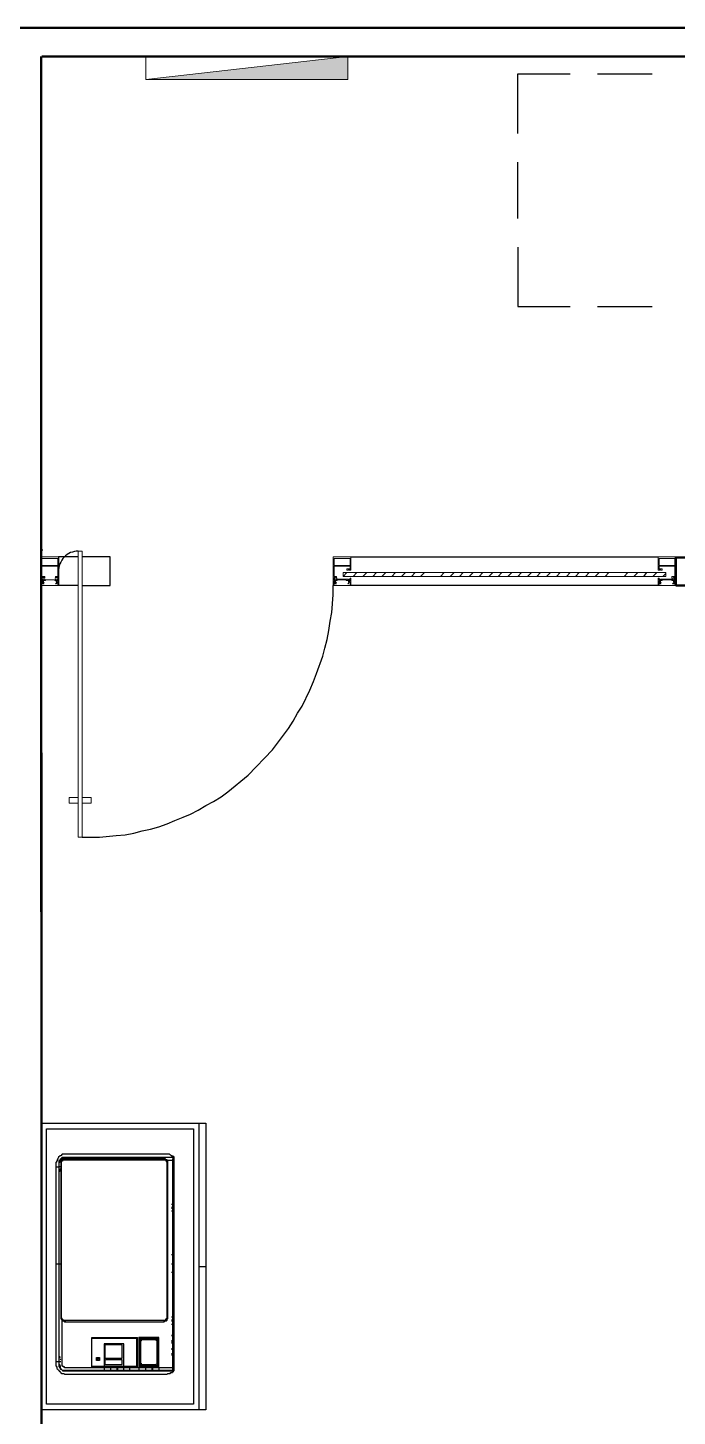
# Model space of a CAD drawing. Header units: millimetres. Extents: x -8 to 5830, y -596 to 3598.
# Drawn here: x 1677.637 to 1679.443, y 2382.145 to 2386.008 of the extents above; entities that cross this region are included whole.
import ezdxf

# ---------------------------------------------------------------- set-up
doc = ezdxf.new("R2010")
doc.units = ezdxf.units.MM
doc.layers.get('0').update_dxf_attribs({"color": 9})

msp = doc.modelspace()

# ---------------------------------------------------------------- linework, layer by layer
at = {"lineweight": 50}
for p, q in [((1682.745, 2386.008), (1677.6005, 2386.008)), ((1677.6765, 2378.5975), (1677.6743, 2385.9285)), ((1677.6743, 2385.9285), (1677.6743, 2383.5482)), ((1682.7461, 2385.9285), (1677.6765, 2385.9285)), ((1677.6743, 2385.8489), (1677.6765, 2378.5975)), ((1677.6765, 2384.5538), (1677.6765, 2384.556)), ((1682.6131, 2384.5339), (1679.4388, 2384.5339)), ((1679.4388, 2384.5339), (1679.4388, 2384.4565)), ((1679.4388, 2384.4565), (1682.6891, 2384.4565))]:
    msp.add_line(p, q, dxfattribs=at)
at = {"lineweight": 20}
for p, q in [((1677.9656, 2385.8644), (1677.9656, 2385.9285)), ((1677.9656, 2385.9285), (1678.527, 2385.9285)), ((1678.527, 2385.9285), (1677.9656, 2385.8644)), ((1678.527, 2385.9285), (1678.527, 2385.8644)), ((1678.527, 2385.8644), (1677.9656, 2385.8644)), ((1677.6743, 2384.5361), (1677.7229, 2384.5361)), ((1677.6743, 2384.5361), (1677.6743, 2384.4565)), ((1677.6765, 2384.5317), (1677.7208, 2384.5317)), ((1677.6765, 2384.5118), (1677.6765, 2384.5317)), ((1677.7208, 2384.5317), (1677.7208, 2384.5118)), ((1677.7229, 2384.4565), (1677.7229, 2384.5361)), ((1677.763, 2384.5361), (1677.7334, 2384.5361)), ((1677.7778, 2383.7559), (1677.7778, 2384.5516)), ((1677.7778, 2384.5516), (1677.7883, 2384.5516)), ((1677.7883, 2384.5516), (1677.7883, 2383.7559)), ((1678.4869, 2384.5361), (1678.5355, 2384.5361)), ((1678.4869, 2384.5361), (1678.4869, 2384.4565)), ((1678.489, 2384.5118), (1678.489, 2384.5317)), ((1678.489, 2384.5317), (1678.5334, 2384.5317)), ((1678.5334, 2384.5317), (1678.5334, 2384.5118)), ((1678.5355, 2384.5361), (1678.5355, 2384.4985)), ((1679.3902, 2384.4985), (1679.3902, 2384.5361)), ((1679.3902, 2384.5361), (1679.4388, 2384.5361)), ((1679.3924, 2384.5118), (1679.3924, 2384.5317)), ((1679.3924, 2384.5317), (1679.4367, 2384.5317)), ((1679.4367, 2384.5317), (1679.4367, 2384.5118)), ((1679.4388, 2384.5361), (1679.4388, 2384.4565)), ((1677.7208, 2384.5118), (1677.6765, 2384.5118)), ((1677.6765, 2384.4808), (1677.6765, 2384.5096)), ((1677.7208, 2384.5096), (1677.6765, 2384.5096)), ((1677.7208, 2384.4808), (1677.7208, 2384.5096)), ((1678.5334, 2384.5118), (1678.489, 2384.5118)), ((1678.489, 2384.5096), (1678.489, 2384.4808)), ((1678.5334, 2384.5096), (1678.489, 2384.5096)), ((1678.5144, 2384.4808), (1678.5144, 2384.4919)), ((1678.5144, 2384.4919), (1679.4114, 2384.4919)), ((1678.5249, 2384.4985), (1678.5249, 2384.5029)), ((1678.5249, 2384.5029), (1678.5334, 2384.5029)), ((1678.5291, 2384.4985), (1678.5249, 2384.4985)), ((1678.5334, 2384.5007), (1678.5291, 2384.5007)), ((1678.5291, 2384.5007), (1678.5291, 2384.4985)), ((1678.5355, 2384.4985), (1678.5312, 2384.4985)), ((1678.5334, 2384.5096), (1678.5334, 2384.5029)), ((1678.5334, 2384.4985), (1678.5334, 2384.5007)), ((1679.3945, 2384.4985), (1679.3902, 2384.4985)), ((1679.4367, 2384.5118), (1679.3924, 2384.5118)), ((1679.3924, 2384.5096), (1679.3924, 2384.5029)), ((1679.4367, 2384.5096), (1679.3924, 2384.5096)), ((1679.3924, 2384.5029), (1679.4008, 2384.5029)), ((1679.3966, 2384.5007), (1679.3924, 2384.5007)), ((1679.3924, 2384.5007), (1679.3924, 2384.4985)), ((1679.3966, 2384.4985), (1679.3966, 2384.5007)), ((1679.4008, 2384.4985), (1679.3966, 2384.4985)), ((1679.4008, 2384.5029), (1679.4008, 2384.4985)), ((1679.4114, 2384.4919), (1679.4114, 2384.4808)), ((1679.4367, 2384.5096), (1679.4367, 2384.4808)), ((1677.6786, 2384.4764), (1677.6743, 2384.4764)), ((1677.6743, 2384.4565), (1677.7229, 2384.4565)), ((1677.6765, 2384.4808), (1677.6849, 2384.4808)), ((1677.6828, 2384.4786), (1677.6765, 2384.4786)), ((1677.6765, 2384.4786), (1677.6765, 2384.4698)), ((1677.6807, 2384.4742), (1677.6765, 2384.4742)), ((1677.6765, 2384.4676), (1677.6786, 2384.472)), ((1677.687, 2384.4698), (1677.6765, 2384.4698)), ((1677.6765, 2384.4565), (1677.6765, 2384.4654)), ((1677.6765, 2384.4654), (1677.6786, 2384.4654)), ((1677.6786, 2384.472), (1677.6786, 2384.4742)), ((1677.6786, 2384.472), (1677.6849, 2384.472)), ((1677.6786, 2384.4698), (1677.6786, 2384.4654)), ((1677.6807, 2384.4676), (1677.6786, 2384.4654)), ((1677.6828, 2384.4654), (1677.6786, 2384.461)), ((1677.6786, 2384.4654), (1677.6807, 2384.461)), ((1677.6807, 2384.4764), (1677.6849, 2384.4764)), ((1677.6807, 2384.4698), (1677.6807, 2384.4676)), ((1677.6807, 2384.461), (1677.6828, 2384.461)), ((1677.6828, 2384.4786), (1677.6828, 2384.4764)), ((1677.6849, 2384.4764), (1677.6849, 2384.4808)), ((1677.6849, 2384.472), (1677.6849, 2384.4742)), ((1677.687, 2384.4698), (1677.687, 2384.472)), ((1677.7123, 2384.472), (1677.687, 2384.472)), ((1677.7166, 2384.4764), (1677.7123, 2384.4764)), ((1677.7123, 2384.4698), (1677.7123, 2384.472)), ((1677.7208, 2384.4698), (1677.7123, 2384.4698)), ((1677.7144, 2384.4764), (1677.7144, 2384.4808)), ((1677.7144, 2384.4808), (1677.7208, 2384.4808)), ((1677.7144, 2384.472), (1677.7144, 2384.4742)), ((1677.7187, 2384.472), (1677.7144, 2384.472)), ((1677.7208, 2384.4676), (1677.7144, 2384.461)), ((1677.7144, 2384.461), (1677.7166, 2384.461)), ((1677.7208, 2384.4786), (1677.7166, 2384.4786)), ((1677.7166, 2384.4786), (1677.7166, 2384.4764)), ((1677.7166, 2384.4676), (1677.7166, 2384.4698)), ((1677.7166, 2384.4654), (1677.7187, 2384.4676)), ((1677.7166, 2384.461), (1677.7208, 2384.4654)), ((1677.7187, 2384.472), (1677.7187, 2384.4742)), ((1677.7187, 2384.4742), (1677.7208, 2384.4742)), ((1677.7208, 2384.472), (1677.7187, 2384.4676)), ((1677.7187, 2384.4676), (1677.7187, 2384.4698)), ((1677.7208, 2384.4698), (1677.7208, 2384.4786)), ((1677.7229, 2384.4764), (1677.7208, 2384.4764)), ((1677.7208, 2384.4654), (1677.7208, 2384.4565)), ((1678.4911, 2384.4764), (1678.4869, 2384.4764)), ((1678.4869, 2384.4565), (1678.5355, 2384.4565)), ((1678.489, 2384.4808), (1678.4954, 2384.4808)), ((1678.489, 2384.4786), (1678.489, 2384.4698)), ((1678.4933, 2384.4786), (1678.489, 2384.4786)), ((1678.4911, 2384.4742), (1678.489, 2384.4742)), ((1678.489, 2384.4676), (1678.4911, 2384.472)), ((1678.489, 2384.4698), (1678.4975, 2384.4698)), ((1678.4911, 2384.4676), (1678.489, 2384.4654)), ((1678.4933, 2384.461), (1678.489, 2384.4654)), ((1678.489, 2384.4654), (1678.489, 2384.4565)), ((1678.4911, 2384.472), (1678.4911, 2384.4742)), ((1678.4911, 2384.472), (1678.4954, 2384.472)), ((1678.4911, 2384.4698), (1678.4911, 2384.4676)), ((1678.4911, 2384.4654), (1678.4933, 2384.4676)), ((1678.4911, 2384.461), (1678.4954, 2384.4654)), ((1678.4933, 2384.4764), (1678.4933, 2384.4786)), ((1678.4975, 2384.4764), (1678.4933, 2384.4764)), ((1678.4933, 2384.4676), (1678.4933, 2384.4698)), ((1678.4954, 2384.461), (1678.4933, 2384.461)), ((1678.4954, 2384.4808), (1678.4954, 2384.4764)), ((1678.4954, 2384.472), (1678.4954, 2384.4742)), ((1678.4954, 2384.4742), (1678.527, 2384.4742)), ((1678.5228, 2384.472), (1678.4975, 2384.472)), ((1678.4975, 2384.472), (1678.4975, 2384.4698)), ((1679.4114, 2384.4808), (1678.5144, 2384.4808)), ((1678.5228, 2384.4698), (1678.5228, 2384.472)), ((1678.5334, 2384.4698), (1678.5228, 2384.4698)), ((1678.527, 2384.4742), (1678.527, 2384.472)), ((1678.527, 2384.472), (1678.5312, 2384.472)), ((1678.5312, 2384.4654), (1678.527, 2384.461)), ((1678.527, 2384.461), (1678.5291, 2384.461)), ((1678.5291, 2384.4742), (1678.5334, 2384.4742)), ((1678.5291, 2384.4676), (1678.5291, 2384.4698)), ((1678.5312, 2384.4676), (1678.5291, 2384.4654)), ((1678.5291, 2384.461), (1678.5312, 2384.4654)), ((1678.5312, 2384.472), (1678.5312, 2384.4742)), ((1678.5334, 2384.472), (1678.5312, 2384.4676)), ((1678.5312, 2384.4654), (1678.5312, 2384.4698)), ((1678.5334, 2384.4676), (1678.5312, 2384.4654)), ((1678.5355, 2384.4764), (1678.5334, 2384.4764)), ((1678.5334, 2384.4764), (1678.5334, 2384.4698)), ((1678.5334, 2384.4565), (1678.5334, 2384.4654)), ((1678.5355, 2384.4565), (1678.5355, 2384.4764)), ((1679.3902, 2384.4565), (1679.3902, 2384.4764)), ((1679.3902, 2384.4764), (1679.3924, 2384.4764)), ((1679.4388, 2384.4565), (1679.3902, 2384.4565)), ((1679.3924, 2384.4764), (1679.3924, 2384.4698)), ((1679.3966, 2384.4742), (1679.3924, 2384.4742)), ((1679.3924, 2384.4676), (1679.3945, 2384.472)), ((1679.4008, 2384.4698), (1679.3924, 2384.4698)), ((1679.3924, 2384.4654), (1679.3945, 2384.4676)), ((1679.3966, 2384.461), (1679.3924, 2384.4654)), ((1679.3924, 2384.4654), (1679.3924, 2384.4565)), ((1679.3945, 2384.472), (1679.3945, 2384.4742)), ((1679.3987, 2384.472), (1679.3945, 2384.472)), ((1679.3945, 2384.4698), (1679.3945, 2384.4676)), ((1679.3945, 2384.4654), (1679.3966, 2384.4676)), ((1679.3945, 2384.461), (1679.3987, 2384.4654)), ((1679.3966, 2384.4676), (1679.3966, 2384.4698)), ((1679.3987, 2384.461), (1679.3966, 2384.461)), ((1679.4303, 2384.4742), (1679.3987, 2384.4742)), ((1679.3987, 2384.4742), (1679.3987, 2384.472)), ((1679.4282, 2384.472), (1679.4008, 2384.472)), ((1679.4008, 2384.472), (1679.4008, 2384.4698)), ((1679.4282, 2384.4764), (1679.4282, 2384.4808)), ((1679.4282, 2384.4808), (1679.4367, 2384.4808)), ((1679.4325, 2384.4764), (1679.4282, 2384.4764)), ((1679.4282, 2384.4698), (1679.4282, 2384.472)), ((1679.4367, 2384.4698), (1679.4282, 2384.4698)), ((1679.4303, 2384.472), (1679.4303, 2384.4742)), ((1679.4346, 2384.472), (1679.4303, 2384.472)), ((1679.4303, 2384.461), (1679.4367, 2384.4676)), ((1679.4325, 2384.461), (1679.4303, 2384.461)), ((1679.4325, 2384.4764), (1679.4325, 2384.4786)), ((1679.4325, 2384.4786), (1679.4367, 2384.4786)), ((1679.4367, 2384.4742), (1679.4325, 2384.4742)), ((1679.4325, 2384.4676), (1679.4325, 2384.4698)), ((1679.4325, 2384.4654), (1679.4346, 2384.4676)), ((1679.4367, 2384.4654), (1679.4325, 2384.461)), ((1679.4346, 2384.4764), (1679.4388, 2384.4764)), ((1679.4346, 2384.4742), (1679.4346, 2384.472)), ((1679.4346, 2384.4676), (1679.4367, 2384.472)), ((1679.4346, 2384.4676), (1679.4346, 2384.4698)), ((1679.4367, 2384.4698), (1679.4367, 2384.4786)), ((1679.4367, 2384.4565), (1679.4367, 2384.4654)), ((1677.7524, 2383.851), (1677.7524, 2383.8664)), ((1677.7524, 2383.8664), (1677.7778, 2383.8664)), ((1677.7778, 2383.851), (1677.7524, 2383.851)), ((1677.8136, 2383.8664), (1677.7883, 2383.8664)), ((1677.8136, 2383.851), (1677.7883, 2383.851)), ((1677.8136, 2383.851), (1677.8136, 2383.8664)), ((1677.7778, 2383.7559), (1677.7883, 2383.7559))]:
    msp.add_line(p, q, dxfattribs=at)
at = {"lineweight": 25}
for p, q in [((1678.9998, 2385.7141), (1678.9998, 2385.8798)), ((1678.9998, 2385.8798), (1679.1454, 2385.8798)), ((1679.2214, 2385.8798), (1679.3734, 2385.8798)), ((1678.9998, 2385.4776), (1678.9998, 2385.6345)), ((1678.9998, 2385.398), (1678.9998, 2385.2323)), ((1678.9998, 2385.2323), (1679.1454, 2385.2323)), ((1679.2214, 2385.2323), (1679.3734, 2385.2323)), ((1677.7229, 2384.5361), (1677.7229, 2384.4565)), ((1677.7778, 2384.5361), (1677.7229, 2384.5361)), ((1677.8664, 2384.5361), (1677.7883, 2384.5361)), ((1677.8664, 2384.4565), (1677.8664, 2384.5361)), ((1678.5355, 2384.5361), (1679.3902, 2384.5361)), ((1678.5144, 2384.4808), (1678.5249, 2384.4919)), ((1678.5418, 2384.4808), (1678.5523, 2384.4919)), ((1678.5692, 2384.4808), (1678.5798, 2384.4919)), ((1678.5967, 2384.4808), (1678.6072, 2384.4919)), ((1678.622, 2384.4808), (1678.6325, 2384.4919)), ((1678.6494, 2384.4808), (1678.66, 2384.4919)), ((1678.6769, 2384.4808), (1678.6874, 2384.4919)), ((1678.7043, 2384.4808), (1678.7149, 2384.4919)), ((1678.7296, 2384.4808), (1678.7402, 2384.4919)), ((1678.7845, 2384.4808), (1678.7951, 2384.4919)), ((1678.8119, 2384.4808), (1678.8225, 2384.4919)), ((1678.8373, 2384.4808), (1678.8478, 2384.4919)), ((1678.8647, 2384.4808), (1678.8753, 2384.4919)), ((1678.8922, 2384.4808), (1678.9027, 2384.4919)), ((1678.9196, 2384.4808), (1678.9301, 2384.4919)), ((1678.9449, 2384.4808), (1678.9555, 2384.4919)), ((1678.9724, 2384.4808), (1678.9829, 2384.4919)), ((1678.9998, 2384.4808), (1679.0103, 2384.4919)), ((1679.0272, 2384.4808), (1679.0378, 2384.4919)), ((1679.0526, 2384.4808), (1679.0631, 2384.4919)), ((1679.08, 2384.4808), (1679.0905, 2384.4919)), ((1679.1074, 2384.4808), (1679.118, 2384.4919)), ((1679.1349, 2384.4808), (1679.1454, 2384.4919)), ((1679.1602, 2384.4808), (1679.1707, 2384.4919)), ((1679.1876, 2384.4808), (1679.1982, 2384.4919)), ((1679.2151, 2384.4808), (1679.2256, 2384.4919)), ((1679.2425, 2384.4808), (1679.2531, 2384.4919)), ((1679.2953, 2384.4808), (1679.3058, 2384.4919)), ((1679.3227, 2384.4808), (1679.3333, 2384.4919)), ((1679.3501, 2384.4808), (1679.3586, 2384.4919)), ((1679.3755, 2384.4808), (1679.386, 2384.4919)), ((1679.4029, 2384.4808), (1679.4114, 2384.4897)), ((1677.7778, 2384.4565), (1677.7229, 2384.4565)), ((1677.7883, 2384.4565), (1677.8664, 2384.4565)), ((1678.4869, 2384.43), (1678.4869, 2384.4565)), ((1679.3902, 2384.4565), (1678.5355, 2384.4565)), ((1678.4827, 2384.3814), (1678.4869, 2384.43)), ((1678.4785, 2384.3571), (1678.4827, 2384.3814)), ((1678.4743, 2384.3306), (1678.4785, 2384.3571)), ((1678.4637, 2384.2819), (1678.47, 2384.3062)), ((1678.47, 2384.3062), (1678.4743, 2384.3306)), ((1678.4405, 2384.2112), (1678.4574, 2384.2598)), ((1678.4574, 2384.2598), (1678.4637, 2384.2819)), ((1678.4215, 2384.1648), (1678.432, 2384.1891)), ((1678.432, 2384.1891), (1678.4405, 2384.2112)), ((1678.4004, 2384.1206), (1678.4215, 2384.1648)), ((1678.3751, 2384.0786), (1678.3877, 2384.1007)), ((1678.3877, 2384.1007), (1678.4004, 2384.1206)), ((1678.3624, 2384.0587), (1678.3751, 2384.0786)), ((1678.3181, 2383.999), (1678.3624, 2384.0587)), ((1678.2505, 2383.9283), (1678.3181, 2383.999)), ((1678.1935, 2383.8819), (1678.2505, 2383.9283)), ((1678.1534, 2383.8554), (1678.1746, 2383.8686)), ((1678.1746, 2383.8686), (1678.1935, 2383.8819)), ((1678.0901, 2383.82), (1678.1112, 2383.8311)), ((1678.1112, 2383.8311), (1678.1323, 2383.8443)), ((1678.1323, 2383.8443), (1678.1534, 2383.8554)), ((1678.0015, 2383.7847), (1678.0247, 2383.7935)), ((1678.0247, 2383.7935), (1678.0458, 2383.8023)), ((1678.0458, 2383.8023), (1678.069, 2383.8112)), ((1678.069, 2383.8112), (1678.0901, 2383.82)), ((1677.7883, 2383.7559), (1677.8369, 2383.7559)), ((1677.8369, 2383.7559), (1677.8833, 2383.7603)), ((1677.8833, 2383.7603), (1677.9086, 2383.7626)), ((1677.9086, 2383.7626), (1677.9318, 2383.767)), ((1677.9318, 2383.767), (1677.9551, 2383.7736)), ((1677.9551, 2383.7736), (1677.9783, 2383.778)), ((1677.9783, 2383.778), (1678.0015, 2383.7847)), ((1677.6743, 2382.1624), (1677.6743, 2382.9603)), ((1677.6743, 2382.9603), (1678.1323, 2382.9603)), ((1677.6891, 2382.1779), (1677.6891, 2382.9448)), ((1677.6891, 2382.9448), (1678.0986, 2382.9448)), ((1678.0986, 2382.9448), (1678.0986, 2382.1779)), ((1678.1133, 2382.9603), (1678.1133, 2382.1624)), ((1678.1323, 2382.9603), (1678.1323, 2382.1624)), ((1677.7229, 2382.8653), (1677.7208, 2382.8608)), ((1677.7271, 2382.8697), (1677.7229, 2382.8653)), ((1677.7292, 2382.8697), (1677.7271, 2382.8697)), ((1677.7334, 2382.8741), (1677.7292, 2382.8697)), ((1677.7313, 2382.863), (1677.7292, 2382.8608)), ((1677.7313, 2382.8608), (1677.7334, 2382.863)), ((1677.7356, 2382.863), (1677.7313, 2382.863)), ((1678.031, 2382.8741), (1677.7334, 2382.8741)), ((1677.7334, 2382.863), (1677.7334, 2382.8653)), ((1677.7334, 2382.8653), (1678.0437, 2382.8653)), ((1677.7377, 2382.8653), (1677.7356, 2382.863)), ((1678.031, 2382.8719), (1678.0331, 2382.8741)), ((1678.0331, 2382.8719), (1678.0353, 2382.8719)), ((1678.0353, 2382.8697), (1678.0374, 2382.8719)), ((1678.0374, 2382.8697), (1678.0395, 2382.8697)), ((1678.0395, 2382.8675), (1678.0416, 2382.8697)), ((1678.0437, 2382.8675), (1678.0416, 2382.8675)), ((1678.0416, 2382.863), (1678.0437, 2382.8653)), ((1678.0416, 2382.8608), (1678.0416, 2382.863)), ((1678.0437, 2382.8675), (1678.0437, 2382.2707)), ((1677.7187, 2382.8564), (1677.7166, 2382.852)), ((1677.7166, 2382.284), (1677.7166, 2382.852)), ((1677.7166, 2382.8387), (1677.7229, 2382.8387)), ((1677.7208, 2382.8608), (1677.7187, 2382.8586)), ((1677.7187, 2382.8586), (1677.7187, 2382.8564)), ((1677.725, 2382.8564), (1677.7271, 2382.8586)), ((1677.725, 2382.2818), (1677.725, 2382.8564)), ((1677.7271, 2382.852), (1677.725, 2382.8498)), ((1677.7313, 2382.8387), (1677.725, 2382.8387)), ((1677.725, 2382.8255), (1677.7271, 2382.8277)), ((1677.7271, 2382.8586), (1677.7292, 2382.8608)), ((1677.7292, 2382.8586), (1677.7271, 2382.8564)), ((1677.7271, 2382.8564), (1677.7271, 2382.852)), ((1677.7271, 2382.8321), (1677.7292, 2382.8343)), ((1677.7271, 2382.8277), (1677.7271, 2382.8321)), ((1677.7292, 2382.8608), (1677.7313, 2382.8608)), ((1677.7292, 2382.8608), (1677.7292, 2382.8586)), ((1677.7334, 2382.8586), (1677.7292, 2382.8542)), ((1677.7292, 2382.8542), (1677.7334, 2382.8542)), ((1677.7292, 2382.8542), (1677.7292, 2382.4166)), ((1677.7292, 2382.852), (1677.7313, 2382.852)), ((1677.7313, 2382.852), (1677.7292, 2382.8498)), ((1677.7292, 2382.8498), (1677.7313, 2382.8498)), ((1677.7292, 2382.8365), (1677.7313, 2382.8365)), ((1677.7334, 2382.8586), (1677.7313, 2382.8586)), ((1677.7313, 2382.8586), (1677.7313, 2382.8564)), ((1677.7313, 2382.8542), (1677.7334, 2382.8564)), ((1677.7313, 2382.4166), (1677.7313, 2382.8542)), ((1677.7356, 2382.8608), (1677.7334, 2382.8586)), ((1677.7334, 2382.8564), (1677.7356, 2382.8586)), ((1677.7334, 2382.8542), (1677.7334, 2382.8564)), ((1677.7334, 2382.8564), (1677.7356, 2382.8564)), ((1677.7356, 2382.8586), (1677.7377, 2382.8608)), ((1678.0205, 2382.8608), (1677.7356, 2382.8608)), ((1677.7356, 2382.8564), (1677.7356, 2382.8608)), ((1677.7356, 2382.8586), (1678.0205, 2382.8586)), ((1677.7377, 2382.8586), (1677.7377, 2382.8608)), ((1677.7398, 2382.8608), (1677.7398, 2382.8586)), ((1677.7398, 2382.8586), (1677.7419, 2382.8608)), ((1678.0163, 2382.8586), (1678.0163, 2382.8608)), ((1678.0205, 2382.8586), (1678.0226, 2382.8608)), ((1678.0205, 2382.8564), (1678.0205, 2382.8586)), ((1678.0395, 2382.8564), (1678.0205, 2382.8564)), ((1678.0247, 2382.8586), (1678.0226, 2382.8586)), ((1678.0226, 2382.8542), (1678.0226, 2382.8564)), ((1678.0226, 2382.852), (1678.0247, 2382.8542)), ((1678.0247, 2382.8564), (1678.0247, 2382.8586)), ((1678.0247, 2382.8542), (1678.0268, 2382.8564)), ((1678.0247, 2382.4166), (1678.0247, 2382.852)), ((1678.0247, 2382.8498), (1678.0268, 2382.8498)), ((1678.0268, 2382.4166), (1678.0268, 2382.8542)), ((1678.0395, 2382.8608), (1678.0395, 2382.2752)), ((1678.0395, 2382.8608), (1678.0416, 2382.8608)), ((1678.0374, 2382.7349), (1678.0437, 2382.7349)), ((1678.0374, 2382.726), (1678.0416, 2382.726)), ((1678.0374, 2382.7238), (1678.0395, 2382.7238)), ((1678.0395, 2382.715), (1678.0374, 2382.715)), ((1678.0395, 2382.7371), (1678.0416, 2382.7371)), ((1678.0416, 2382.7371), (1678.0437, 2382.7393)), ((1678.0416, 2382.7371), (1678.0416, 2382.7393)), ((1678.0395, 2382.5934), (1678.0374, 2382.5934)), ((1677.7166, 2382.5691), (1677.7313, 2382.5691)), ((1678.0374, 2382.5691), (1678.0437, 2382.5691)), ((1678.1323, 2382.5603), (1678.1133, 2382.5603)), ((1678.0395, 2382.5448), (1678.0374, 2382.5448)), ((1677.7313, 2382.4586), (1677.7292, 2382.4586)), ((1677.7292, 2382.421), (1677.7313, 2382.421)), ((1677.7292, 2382.4144), (1677.7313, 2382.4166)), ((1677.7334, 2382.4166), (1677.7313, 2382.4166)), ((1677.7313, 2382.4122), (1677.7334, 2382.4144)), ((1677.7334, 2382.284), (1677.7334, 2382.4166)), ((1677.7356, 2382.4144), (1677.7334, 2382.4122)), ((1677.7334, 2382.41), (1677.7377, 2382.41)), ((1677.7356, 2382.4122), (1678.0205, 2382.4122)), ((1677.7377, 2382.4078), (1677.7398, 2382.41)), ((1677.7419, 2382.4122), (1677.7398, 2382.4078)), ((1677.7398, 2382.4078), (1678.0163, 2382.4078)), ((1678.0163, 2382.4078), (1678.0163, 2382.4122)), ((1678.0163, 2382.4078), (1678.0184, 2382.41)), ((1678.0184, 2382.41), (1678.0226, 2382.41)), ((1678.0205, 2382.4122), (1678.0226, 2382.4144)), ((1678.0226, 2382.4144), (1678.0226, 2382.4166)), ((1678.0226, 2382.4166), (1678.0247, 2382.4166)), ((1678.0226, 2382.41), (1678.0247, 2382.4122)), ((1678.0247, 2382.421), (1678.0268, 2382.421)), ((1678.0247, 2382.4144), (1678.0268, 2382.4166)), ((1678.0247, 2382.4122), (1678.0247, 2382.4144)), ((1678.0374, 2382.421), (1678.0395, 2382.421)), ((1678.0416, 2382.4122), (1678.0374, 2382.4122)), ((1678.0374, 2382.41), (1678.0416, 2382.41)), ((1678.0374, 2382.4011), (1678.0437, 2382.4011)), ((1678.0416, 2382.4122), (1678.0416, 2382.41)), ((1677.8158, 2382.2818), (1677.8158, 2382.3636)), ((1677.8158, 2382.3636), (1677.9424, 2382.3636)), ((1677.9403, 2382.3614), (1677.8158, 2382.3614)), ((1677.9424, 2382.3636), (1677.9403, 2382.3614)), ((1677.9403, 2382.284), (1677.9403, 2382.3614)), ((1677.9424, 2382.2818), (1677.9424, 2382.3636)), ((1677.9466, 2382.3614), (1677.9487, 2382.3636)), ((1678.0015, 2382.3636), (1677.9466, 2382.3636)), ((1677.9466, 2382.3636), (1677.9466, 2382.2818)), ((1677.9487, 2382.284), (1677.9487, 2382.3614)), ((1677.9487, 2382.3614), (1677.9994, 2382.3614)), ((1677.9994, 2382.3614), (1678.0015, 2382.3636)), ((1677.9994, 2382.2818), (1677.9994, 2382.3614)), ((1678.0015, 2382.2818), (1678.0015, 2382.3636)), ((1678.0374, 2382.3702), (1678.0395, 2382.3702)), ((1678.0395, 2382.368), (1678.0374, 2382.368)), ((1678.0395, 2382.3989), (1678.0437, 2382.3989)), ((1677.9044, 2382.3459), (1677.8495, 2382.3459)), ((1677.8495, 2382.3459), (1677.8495, 2382.2818)), ((1677.9002, 2382.3437), (1677.8516, 2382.3437)), ((1677.8516, 2382.3437), (1677.8516, 2382.3061)), ((1677.9002, 2382.3061), (1677.9002, 2382.3437)), ((1677.9044, 2382.2818), (1677.9044, 2382.3459)), ((1677.9994, 2382.3591), (1677.9508, 2382.3591)), ((1677.9508, 2382.3591), (1677.9508, 2382.2818)), ((1677.9529, 2382.3547), (1677.9508, 2382.3525)), ((1677.9952, 2382.3569), (1677.9529, 2382.3569)), ((1677.9529, 2382.3569), (1677.9529, 2382.3547)), ((1677.9952, 2382.3547), (1677.9952, 2382.3569)), ((1677.9973, 2382.3547), (1677.9952, 2382.3547)), ((1677.9973, 2382.2906), (1677.9973, 2382.3547)), ((1678.0395, 2382.3547), (1678.0374, 2382.3547)), ((1678.0374, 2382.3525), (1678.0395, 2382.3525)), ((1678.0395, 2382.3481), (1678.0374, 2382.3481)), ((1678.0395, 2382.3326), (1678.0374, 2382.3326)), ((1678.0395, 2382.3304), (1678.0374, 2382.3304)), ((1677.7166, 2382.2973), (1677.7229, 2382.2973)), ((1677.7166, 2382.2818), (1677.7187, 2382.284)), ((1677.725, 2382.3083), (1677.7271, 2382.3105)), ((1677.725, 2382.2973), (1677.7292, 2382.2973)), ((1677.725, 2382.2862), (1677.7271, 2382.2884)), ((1677.7271, 2382.3061), (1677.7271, 2382.3083)), ((1677.7271, 2382.3017), (1677.7292, 2382.3039)), ((1677.7271, 2382.2862), (1677.7271, 2382.2774)), ((1677.7334, 2382.2973), (1677.7313, 2382.2973)), ((1677.7356, 2382.284), (1677.7334, 2382.284)), ((1677.7356, 2382.2818), (1677.7356, 2382.284)), ((1677.8158, 2382.284), (1677.9403, 2382.284)), ((1677.8284, 2382.2995), (1677.8284, 2382.3083)), ((1677.8284, 2382.3083), (1677.8369, 2382.3083)), ((1677.8326, 2382.3039), (1677.8284, 2382.3039)), ((1677.8369, 2382.2995), (1677.8284, 2382.2995)), ((1677.8305, 2382.3017), (1677.8305, 2382.3061)), ((1677.8305, 2382.3061), (1677.8348, 2382.3061)), ((1677.8305, 2382.3017), (1677.8348, 2382.3017)), ((1677.8348, 2382.3061), (1677.8348, 2382.3017)), ((1677.8369, 2382.3083), (1677.8369, 2382.2995)), ((1677.8516, 2382.3061), (1677.9002, 2382.3061)), ((1677.8537, 2382.3017), (1677.8516, 2382.2995)), ((1677.8516, 2382.2995), (1677.8516, 2382.2884)), ((1677.8516, 2382.2884), (1677.9002, 2382.2884)), ((1677.9002, 2382.3017), (1677.8537, 2382.3017)), ((1677.858, 2382.2818), (1677.858, 2382.284)), ((1677.8601, 2382.2818), (1677.8601, 2382.284)), ((1677.877, 2382.2818), (1677.877, 2382.284)), ((1677.8938, 2382.284), (1677.8938, 2382.2818)), ((1677.896, 2382.2818), (1677.896, 2382.284)), ((1677.9002, 2382.2884), (1677.9002, 2382.3017)), ((1677.9403, 2382.2928), (1677.9424, 2382.2928)), ((1677.9403, 2382.2906), (1677.9424, 2382.2906)), ((1677.9403, 2382.2818), (1677.9424, 2382.284)), ((1677.9487, 2382.284), (1677.9466, 2382.2818)), ((1677.9994, 2382.284), (1677.9487, 2382.284)), ((1677.9508, 2382.2928), (1677.9529, 2382.2928)), ((1677.9508, 2382.2862), (1677.9994, 2382.2862)), ((1677.9529, 2382.2928), (1677.9529, 2382.2884)), ((1677.9529, 2382.2884), (1677.9952, 2382.2884)), ((1677.9551, 2382.2818), (1677.9551, 2382.284)), ((1677.974, 2382.2818), (1677.974, 2382.284)), ((1677.9909, 2382.284), (1677.9909, 2382.2818)), ((1677.993, 2382.2818), (1677.993, 2382.284)), ((1677.9952, 2382.2884), (1677.9952, 2382.2906)), ((1677.9952, 2382.2906), (1677.9973, 2382.2906)), ((1678.0015, 2382.284), (1677.9994, 2382.2818)), ((1678.0374, 2382.3194), (1678.0395, 2382.3194)), ((1678.0395, 2382.3149), (1678.0374, 2382.3149)), ((1677.7187, 2382.2774), (1677.7187, 2382.2818)), ((1677.7187, 2382.2752), (1677.7208, 2382.2774)), ((1677.7208, 2382.2729), (1677.7229, 2382.2752)), ((1677.7229, 2382.2707), (1677.725, 2382.2729)), ((1677.725, 2382.2796), (1677.7271, 2382.2818)), ((1677.725, 2382.2685), (1677.7271, 2382.2707)), ((1677.7271, 2382.2774), (1677.7292, 2382.2796)), ((1677.7271, 2382.2752), (1677.7292, 2382.2774)), ((1677.7271, 2382.2663), (1677.7292, 2382.2685)), ((1677.7292, 2382.2752), (1677.7313, 2382.2774)), ((1677.7313, 2382.2752), (1677.7292, 2382.2752)), ((1677.7292, 2382.2641), (1677.7313, 2382.2663)), ((1677.7334, 2382.2752), (1677.7313, 2382.2729)), ((1677.7313, 2382.2641), (1677.7377, 2382.2641)), ((1677.7334, 2382.2707), (1677.7356, 2382.2729)), ((1677.7334, 2382.2729), (1678.0437, 2382.2729)), ((1677.7398, 2382.2818), (1677.7356, 2382.2818)), ((1677.7356, 2382.2707), (1678.0437, 2382.2707)), ((1677.7377, 2382.2619), (1677.7398, 2382.2641)), ((1677.7398, 2382.2796), (1677.7398, 2382.2818)), ((1678.0395, 2382.2796), (1677.7398, 2382.2796)), ((1677.7398, 2382.2619), (1678.0247, 2382.2619)), ((1677.8158, 2382.2818), (1677.9424, 2382.2818)), ((1677.8495, 2382.2796), (1677.8495, 2382.2707)), ((1677.8685, 2382.2707), (1677.8685, 2382.2796)), ((1677.8854, 2382.2796), (1677.8854, 2382.2707)), ((1677.8875, 2382.2707), (1677.8875, 2382.2796)), ((1677.9044, 2382.2707), (1677.9044, 2382.2796)), ((1677.9213, 2382.2707), (1677.9213, 2382.2796)), ((1677.9466, 2382.2818), (1678.0015, 2382.2818)), ((1677.9466, 2382.2796), (1677.9466, 2382.2707)), ((1677.9656, 2382.2707), (1677.9656, 2382.2796)), ((1677.9825, 2382.2796), (1677.9825, 2382.2707)), ((1677.9846, 2382.2796), (1677.9846, 2382.2707)), ((1678.0015, 2382.2796), (1678.0015, 2382.2707)), ((1678.0247, 2382.2619), (1678.0268, 2382.2641)), ((1678.0268, 2382.2641), (1678.0331, 2382.2641)), ((1678.0331, 2382.2641), (1678.0353, 2382.2663)), ((1678.0353, 2382.2663), (1678.0395, 2382.2663)), ((1678.0395, 2382.2752), (1678.0416, 2382.2752)), ((1678.0395, 2382.2663), (1678.0395, 2382.2685)), ((1678.0395, 2382.2685), (1678.0416, 2382.2685)), ((1678.0416, 2382.2752), (1678.0416, 2382.2729)), ((1678.0416, 2382.2685), (1678.0437, 2382.2707)), ((1678.0986, 2382.1779), (1677.6891, 2382.1779)), ((1678.1323, 2382.1624), (1677.6743, 2382.1624))]:
    msp.add_line(p, q, dxfattribs=at)
msp.add_ellipse((1677.7765, 2384.4954), major_axis=(0, 0.0562), ratio=0.954968, start_param=-0.023252, end_param=1.594048, dxfattribs=at)
at = {"lineweight": 50, "transparency": 33554559}
msp.add_solid([(1678.527, 2385.8644), (1677.9656, 2385.8644), (1678.527, 2385.9285)], dxfattribs=at)

doc.saveas('drawing.dxf')
